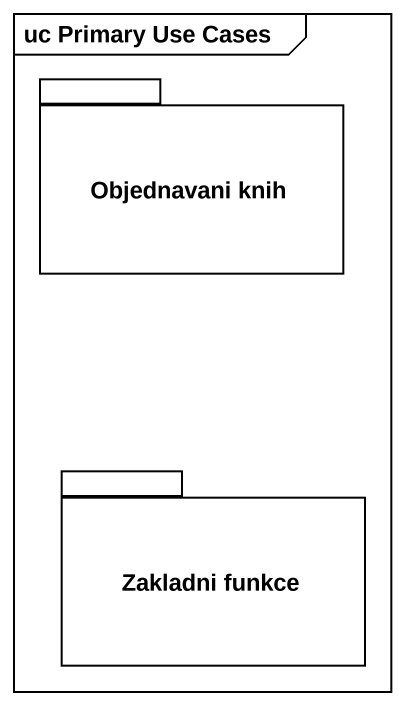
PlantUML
@startuml
mainframe uc Primary Use Cases
package "Objednavani knih" as Objednavani_knih {
}
package "Zakladni funkce" as Zakladni_funkce {
}
@enduml
